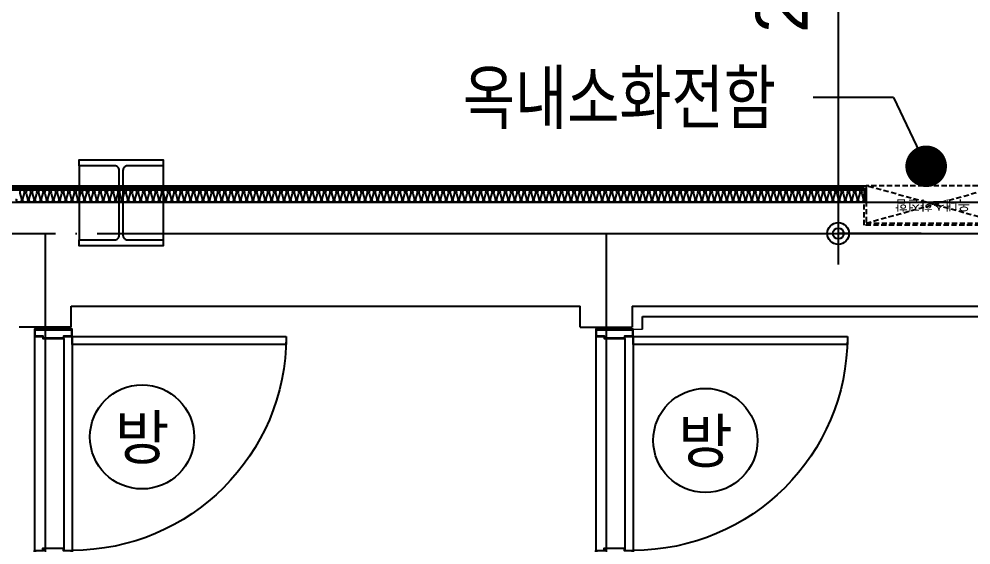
# Model space of a CAD drawing. Header units: millimetres. Extents: x 0 to 1390178, y 0 to 110113.
# Drawn here: x 455337 to 459916, y 36852 to 39383 of the extents above; entities that cross this region are included whole.
import ezdxf
from ezdxf.enums import TextEntityAlignment as Align
from ezdxf.xclip import XClip

# ---------------------------------------------------------------- set-up
doc = ezdxf.new("R2010")
doc.units = ezdxf.units.MM
doc.header["$LTSCALE"] = 100
doc.header["$XCLIPFRAME"] = 0
doc.linetypes.add('X - 평면도$0$CEN', pattern=[62, 60, -1, 0, -1])
doc.linetypes.add('X - 평면도$0$HIDDEN', pattern=[0.375, 0.25, -0.125])
doc.layers.get('DEFPOINTS').update_dxf_attribs({"color": 145})
for name, color, linetype in [('AA-XXXX-TEXT', 3, 'Continuous'), ('DIM', 7, 'Continuous'), ('SYM', 7, 'Continuous'), ('TEXT1', 7, 'Continuous'), ('X - 평면도$0$A-FIN', 8, 'Continuous'), ('X - 평면도$0$A-INS', 9, 'Continuous'), ('X - 평면도$0$AA-WAXM-CONC', 2, 'Continuous'), ('X - 평면도$0$AA-XXXX-CNTL', 1, 'X - 평면도$0$CEN'), ('X - 평면도$0$SO-HBBOX', 7, 'X - 평면도$0$HIDDEN')]:
    doc.layers.add(name, color=color, linetype=linetype)
doc.layers.add('X - 평면도$0$A-door', color=4, linetype='Continuous', lineweight=25)
doc.layers.add('X - 평면도$0$LAD-OUTLINE', color=7, linetype='Continuous', lineweight=20)
for name, color, linetype, plot in [('X - 평면도$0$A-GUIDE TEXT', 67, 'Continuous', False), ('X - 평면도$0$AA-XXXX-H', 195, 'Continuous', False), ('X - 평면도$0$DEFPOINT', 163, 'Continuous', False)]:
    doc.layers.add(name, color=color, linetype=linetype, plot=plot)
doc.styles.add('HAUD01', font='Dotum.ttf')
doc.styles.add('X - 평면도$0$HAUD01', font='Dotum.ttf')
doc.dimstyles.new('HAUD-80', dxfattribs={"dimscale": 100, "dimtxt": 2.5, "dimasz": 0.5, "dimexe": 0, "dimexo": 1.5, "dimgap": 1, "dimtad": 1, "dimdec": 0, "dimdsep": 46, "dimlunit": 6, "dimtxsty": 'HAUD01', "dimblk": 'Z_DOT', "dimcen": 2.5, "dimdle": 1.5, "dimclrd": 7, "dimclre": 7, "dimclrt": 4, "dimadec": 0, "dimazin": 0, "dimtfac": 1, "dimtdec": 0, "dimtix": 1, "dimtmove": 2, "dimatfit": 3, "dimfxl": 1, "dimtvp": 1, "dimtolj": 1, "dimtzin": 0, "dimarcsym": 0})

# ---------------------------------------------------------------- blocks, each defined once
blk = doc.blocks.new('dr_갑')
at = {"layer": 'TEXT1'}
blk.add_circle((0, 0), 400, dxfattribs=at)
at = {"layer": 'TEXT1', "style": 'HAUD01'}
blk.add_text('방', height=335.3, dxfattribs=at).set_placement((0, 0), align=Align.MIDDLE)
blk = doc.blocks.new('X - 평면도$0$A$Cb11c32c7')
at = {"layer": 'X - 평면도$0$AA-XXXX-H'}
blk.add_lwpolyline([(-9, 153.7, 0.414214), (-31, 175.7), (-202.5, 175.7), (-202.5, 204.7), (202.5, 204.7), (202.5, 175.7), (31, 175.7, 0.414214), (9, 153.7), (9, -159.3, 0.414214), (31, -181.3), (202.5, -181.3), (202.5, -209.3), (-202.5, -209.3), (-202.5, -181.3), (-31, -181.3, 0.414214), (-9, -159.3)], format="xyb", close=True, dxfattribs=at)
at = {"layer": 'X - 평면도$0$DEFPOINT', "color": 195}
for p, q in [((-202.5, 175.7), (-202.5, -181.3)), ((202.5, 175.7), (202.5, -181.3))]:
    blk.add_line(p, q, dxfattribs=at)
blk = doc.blocks.new('X - 평면도$0$A$C3919c76b')
blk.add_blockref('X - 평면도$0$A$Cb11c32c7', (-70922, 54393.1))
blk = doc.blocks.new('X - 평면도$0$1F PL')
at = {"layer": 'X - 평면도$0$A-FIN'}
for p, q in [((-25052.2, 20640.9), (-22252.2, 20640.9)), ((-25052.2, 20580.9), (-25052.2, 20640.9))]:
    blk.add_line(p, q, dxfattribs=at)
at = {"layer": 'X - 평면도$0$AA-WAXM-CONC'}
for p, q in [((-34027.2, 21190.9), (-19027.2, 21190.9)), ((-27802.2, 20590.9), (-27802.2, 20690.9)), ((-27802.2, 20690.9), (-25352.2, 20690.9)), ((-25352.2, 20590.9), (-25352.2, 20690.9)), ((-25102.2, 20690.9), (-22202.2, 20690.9)), ((-25102.2, 20690.9), (-25102.2, 20590.9)), ((-27802.2, 20590.9), (-28052.2, 20590.9)), ((-25352.2, 20590.9), (-25102.2, 20590.9))]:
    blk.add_line(p, q, dxfattribs=at)
at = {"layer": 'X - 평면도$0$AA-XXXX-CNTL'}
for p, q in [((-33877.2, 21040.9), (-19177.2, 21040.9)), ((-27927.2, 21040.9), (-27927.2, 14740.9)), ((-25227.2, 21040.9), (-25227.2, 14740.9))]:
    blk.add_line(p, q, dxfattribs=at)
blk = doc.blocks.new('X - 평면도$0$D1100')
at = {"layer": 'X - 평면도$0$A-door', "color": 9}
for p, q in [((0, -5), (0, -1035)), ((40, -15), (40, -1025)), ((180, -5), (180, -1035))]:
    blk.add_line(p, q, dxfattribs=at)
at = {"layer": 'X - 평면도$0$A-door'}
for points in [[(30, 28.4), (1.6, 28.4), (1.6, -3.4), (41.6, -3.4), (41.6, -13.4), (138.4, -13.4), (138.4, -3.4), (178.4, -3.4), (178.4, 28.4), (150, 28.4), (150, 30), (180, 30), (180, -5), (140, -5), (140, -15), (40, -15), (40, -5), (0, -5), (0, 30), (30, 30)], [(-1030, -5), (-1030, -45), (0, -45), (0, -5)], [(30, -1068.4), (1.6, -1068.4), (1.6, -1036.6), (41.6, -1036.6), (41.6, -1026.6), (138.4, -1026.6), (138.4, -1036.6), (178.4, -1036.6), (178.4, -1068.4), (150, -1068.4), (150, -1070), (180, -1070), (180, -1035), (140, -1035), (140, -1025), (40, -1025), (40, -1035), (0, -1035), (0, -1070), (30, -1070)]]:
    blk.add_lwpolyline(points, close=True, dxfattribs=at)
at = {"layer": 'X - 평면도$0$A-door', "color": 8}
for points in [[(1.6, -3.4), (1.6, 28.4), (178.4, 28.4), (178.4, -3.4), (176.8, -3.4), (176.8, 26.8), (3.2, 26.8), (3.2, -3.4)], [(1.6, -1036.6), (1.6, -1068.4), (178.4, -1068.4), (178.4, -1036.6), (176.8, -1036.6), (176.8, -1066.8), (3.2, -1066.8), (3.2, -1036.6)]]:
    blk.add_lwpolyline(points, close=True, dxfattribs=at)
at = {"layer": 'X - 평면도$0$A-door', "color": 1}
blk.add_arc((0, -5), 1030, 180, 270, dxfattribs=at)
at = {"layer": 'X - 평면도$0$A-GUIDE TEXT'}
for p, q in [((175, 40), (5, 40)), ((175, -1080), (5, -1080))]:
    blk.add_line(p, q, dxfattribs=at)
blk = doc.blocks.new('X - 평면도$0$A$C9e23f086')
at = {"layer": 'X - 평면도$0$SO-HBBOX', "linetype": 'X - 평면도$0$HIDDEN'}
for p, q in [((-325, 90), (325, -90)), ((325, 90), (-325, -90))]:
    blk.add_line(p, q, dxfattribs=at)
blk.add_lwpolyline([(325, 90), (-325, 90), (-325, -90), (325, -90)], close=True, dxfattribs=at)
at = {"layer": 'X - 평면도$0$DEFPOINT', "style": 'X - 평면도$0$HAUD01'}
blk.add_text('옥내소화전함', height=48, dxfattribs=at).set_placement((5.2, 4.6), align=Align.MIDDLE_CENTER)
blk = doc.blocks.new('X - 평면도$0$A$C440da92f')
at = {"layer": 'X - 평면도$0$AA-WAXM-CONC', "linetype": 'X - 평면도$0$HIDDEN'}
blk.add_lwpolyline([(10, -335), (-100, -335), (-100, 335), (10, 335)], dxfattribs=at)
at = {"rotation": 90}
blk.add_blockref('X - 평면도$0$A$C9e23f086', (0, 0), dxfattribs=at)
blk = doc.blocks.new('X - 평면도', base_point=(-475.4, -286.7))
at = {"layer": 'X - 평면도$0$A-FIN'}
for p, q in [((678532, 54473.1), (688662, 54473.1)), ((678542, 54463.1), (688652, 54463.1)), ((688652, 54463.1), (688652, 54393.1)), ((688662, 54473.1), (688662, 54393.1))]:
    blk.add_line(p, q, dxfattribs=at)
at = {"layer": 'X - 평면도$0$A-INS'}
blk.add_line((678552, 54453.1), (688652, 54453.1), dxfattribs=at)
blk.add_lwpolyline([(688652, 54453.1, 0.524856), (688640.8, 54436.8), (688648.2, 54409.4, -1.449198), (688625.8, 54409.4), (688633.2, 54436.8, 0.524856), (688622, 54453.1, 0.524856), (688610.8, 54436.8), (688618.2, 54409.4, -1.449198), (688595.8, 54409.4), (688603.2, 54436.8, 0.524856), (688592, 54453.1, 0.524856), (688580.8, 54436.8), (688588.2, 54409.4, -1.449198), (688565.8, 54409.4), (688573.2, 54436.8, 0.524856), (688562, 54453.1, 0.524856), (688550.8, 54436.8), (688558.2, 54409.4, -1.449198), (688535.8, 54409.4), (688543.2, 54436.8, 0.524856), (688532, 54453.1, 0.524856), (688520.8, 54436.8), (688528.2, 54409.4, -1.449198), (688505.8, 54409.4), (688513.2, 54436.8, 0.524856), (688502, 54453.1, 0.524856), (688490.8, 54436.8), (688498.2, 54409.4, -1.449198), (688475.8, 54409.4), (688483.2, 54436.8, 0.524856), (688472, 54453.1, 0.524856), (688460.8, 54436.8), (688468.2, 54409.4, -1.449198), (688445.8, 54409.4), (688453.2, 54436.8, 0.524856), (688442, 54453.1, 0.524856), (688430.8, 54436.8), (688438.2, 54409.4, -1.449198), (688415.8, 54409.4), (688423.2, 54436.8, 0.524856), (688412, 54453.1, 0.524856), (688400.8, 54436.8), (688408.2, 54409.4, -1.449198), (688385.8, 54409.4), (688393.2, 54436.8, 0.524856), (688382, 54453.1, 0.524856), (688370.8, 54436.8), (688378.2, 54409.4, -1.449198), (688355.8, 54409.4), (688363.2, 54436.8, 0.524856), (688352, 54453.1, 0.524856), (688340.8, 54436.8), (688348.2, 54409.4, -1.449198), (688325.8, 54409.4), (688333.2, 54436.8, 0.524856), (688322, 54453.1, 0.524856), (688310.8, 54436.8), (688318.2, 54409.4, -1.449198), (688295.8, 54409.4), (688303.2, 54436.8, 0.524856), (688292, 54453.1, 0.524856), (688280.8, 54436.8), (688288.2, 54409.4, -1.449198), (688265.8, 54409.4), (688273.2, 54436.8, 0.524856), (688262, 54453.1, 0.524856), (688250.8, 54436.8), (688258.2, 54409.4, -1.449198), (688235.8, 54409.4), (688243.2, 54436.8, 0.524856), (688232, 54453.1, 0.524856), (688220.8, 54436.8), (688228.2, 54409.4, -1.449198), (688205.8, 54409.4), (688213.2, 54436.8, 0.524856), (688202, 54453.1, 0.524856), (688190.8, 54436.8), (688198.2, 54409.4, -1.449198), (688175.8, 54409.4), (688183.2, 54436.8, 0.524856), (688172, 54453.1, 0.524856), (688160.8, 54436.8), (688168.2, 54409.4, -1.449198), (688145.8, 54409.4), (688153.2, 54436.8, 0.524856), (688142, 54453.1, 0.524856), (688130.8, 54436.8), (688138.2, 54409.4, -1.449198), (688115.8, 54409.4), (688123.2, 54436.8, 0.524856), (688112, 54453.1, 0.524856), (688100.8, 54436.8), (688108.2, 54409.4, -1.449198), (688085.8, 54409.4), (688093.2, 54436.8, 0.524856), (688082, 54453.1, 0.524856), (688070.8, 54436.8), (688078.2, 54409.4, -1.449198), (688055.8, 54409.4), (688063.2, 54436.8, 0.524856), (688052, 54453.1, 0.524856), (688040.8, 54436.8), (688048.2, 54409.4, -1.449198), (688025.8, 54409.4), (688033.2, 54436.8, 0.524856), (688022, 54453.1, 0.524856), (688010.8, 54436.8), (688018.2, 54409.4, -1.449198), (687995.8, 54409.4), (688003.2, 54436.8, 0.524856), (687992, 54453.1, 0.524856), (687980.8, 54436.8), (687988.2, 54409.4, -1.449198), (687965.8, 54409.4), (687973.2, 54436.8, 0.524856), (687962, 54453.1, 0.524856), (687950.8, 54436.8), (687958.2, 54409.4, -1.449198), (687935.8, 54409.4), (687943.2, 54436.8, 0.524856), (687932, 54453.1, 0.524856), (687920.8, 54436.8), (687928.2, 54409.4, -1.449198), (687905.8, 54409.4), (687913.2, 54436.8, 0.524856), (687902, 54453.1, 0.524856), (687890.8, 54436.8), (687898.2, 54409.4, -1.449198), (687875.8, 54409.4), (687883.2, 54436.8, 0.524856), (687872, 54453.1, 0.524856), (687860.8, 54436.8), (687868.2, 54409.4, -1.449198), (687845.8, 54409.4), (687853.2, 54436.8, 0.524856), (687842, 54453.1, 0.524856), (687830.8, 54436.8), (687838.2, 54409.4, -1.449198), (687815.8, 54409.4), (687823.2, 54436.8, 0.524856), (687812, 54453.1, 0.524856), (687800.8, 54436.8), (687808.2, 54409.4, -1.449198), (687785.8, 54409.4), (687793.2, 54436.8, 0.524856), (687782, 54453.1, 0.524856), (687770.8, 54436.8), (687778.2, 54409.4, -1.449198), (687755.8, 54409.4), (687763.2, 54436.8, 0.524856), (687752, 54453.1, 0.524856), (687740.8, 54436.8), (687748.2, 54409.4, -1.449198), (687725.8, 54409.4), (687733.2, 54436.8, 0.524856), (687722, 54453.1, 0.524856), (687710.8, 54436.8), (687718.2, 54409.4, -1.449198), (687695.8, 54409.4), (687703.2, 54436.8, 0.524856), (687692, 54453.1, 0.524856), (687680.8, 54436.8), (687688.2, 54409.4, -1.449198), (687665.8, 54409.4), (687673.2, 54436.8, 0.524856), (687662, 54453.1, 0.524856), (687650.8, 54436.8), (687658.2, 54409.4, -1.449198), (687635.8, 54409.4), (687643.2, 54436.8, 0.524856), (687632, 54453.1, 0.524856), (687620.8, 54436.8), (687628.2, 54409.4, -1.449198), (687605.8, 54409.4), (687613.2, 54436.8, 0.524856), (687602, 54453.1, 0.524856), (687590.8, 54436.8), (687598.2, 54409.4, -1.449198), (687575.8, 54409.4), (687583.2, 54436.8, 0.524856), (687572, 54453.1, 0.524856), (687560.8, 54436.8), (687568.2, 54409.4, -1.449198), (687545.8, 54409.4), (687553.2, 54436.8, 0.524856), (687542, 54453.1, 0.524856), (687530.8, 54436.8), (687538.2, 54409.4, -1.449198), (687515.8, 54409.4), (687523.2, 54436.8, 0.524856), (687512, 54453.1, 0.524856), (687500.8, 54436.8), (687508.2, 54409.4, -1.449198), (687485.8, 54409.4), (687493.2, 54436.8, 0.524856), (687482, 54453.1, 0.524856), (687470.8, 54436.8), (687478.2, 54409.4, -1.449198), (687455.8, 54409.4), (687463.2, 54436.8, 0.524856), (687452, 54453.1, 0.524856), (687440.8, 54436.8), (687448.2, 54409.4, -1.449198), (687425.8, 54409.4), (687433.2, 54436.8, 0.524856), (687422, 54453.1, 0.524856), (687410.8, 54436.8), (687418.2, 54409.4, -1.449198), (687395.8, 54409.4), (687403.2, 54436.8, 0.524856), (687392, 54453.1, 0.524856), (687380.8, 54436.8), (687388.2, 54409.4, -1.449198), (687365.8, 54409.4), (687373.2, 54436.8, 0.524856), (687362, 54453.1, 0.524856), (687350.8, 54436.8), (687358.2, 54409.4, -1.449198), (687335.8, 54409.4), (687343.2, 54436.8, 0.524856), (687332, 54453.1, 0.524856), (687320.8, 54436.8), (687328.2, 54409.4, -1.449198), (687305.8, 54409.4), (687313.2, 54436.8, 0.524856), (687302, 54453.1, 0.524856), (687290.8, 54436.8), (687298.2, 54409.4, -1.449198), (687275.8, 54409.4), (687283.2, 54436.8, 0.524856), (687272, 54453.1, 0.524856), (687260.8, 54436.8), (687268.2, 54409.4, -1.449198), (687245.8, 54409.4), (687253.2, 54436.8, 0.524856), (687242, 54453.1, 0.524856), (687230.8, 54436.8), (687238.2, 54409.4, -1.449198), (687215.8, 54409.4), (687223.2, 54436.8, 0.524856), (687212, 54453.1, 0.524856), (687200.8, 54436.8), (687208.2, 54409.4, -1.449198), (687185.8, 54409.4), (687193.2, 54436.8, 0.524856), (687182, 54453.1, 0.524856), (687170.8, 54436.8), (687178.2, 54409.4, -1.449198), (687155.8, 54409.4), (687163.2, 54436.8, 0.524856), (687152, 54453.1, 0.524856), (687140.8, 54436.8), (687148.2, 54409.4, -1.449198), (687125.8, 54409.4), (687133.2, 54436.8, 0.524856), (687122, 54453.1, 0.524856), (687110.8, 54436.8), (687118.2, 54409.4, -1.449198), (687095.8, 54409.4), (687103.2, 54436.8, 0.524856), (687092, 54453.1, 0.524856), (687080.8, 54436.8), (687088.2, 54409.4, -1.449198), (687065.8, 54409.4), (687073.2, 54436.8, 0.524856), (687062, 54453.1, 0.524856), (687050.8, 54436.8), (687058.2, 54409.4, -1.449198), (687035.8, 54409.4), (687043.2, 54436.8, 0.524856), (687032, 54453.1, 0.524856), (687020.8, 54436.8), (687028.2, 54409.4, -1.449198), (687005.8, 54409.4), (687013.2, 54436.8, 0.524856), (687002, 54453.1, 0.524856), (686990.8, 54436.8), (686998.2, 54409.4, -1.449198), (686975.8, 54409.4), (686983.2, 54436.8, 0.524856), (686972, 54453.1, 0.524856), (686960.8, 54436.8), (686968.2, 54409.4, -1.449198), (686945.8, 54409.4), (686953.2, 54436.8, 0.524856), (686942, 54453.1, 0.524856), (686930.8, 54436.8), (686938.2, 54409.4, -1.449198), (686915.8, 54409.4), (686923.2, 54436.8, 0.524856), (686912, 54453.1, 0.524856), (686900.8, 54436.8), (686908.2, 54409.4, -1.449198), (686885.8, 54409.4), (686893.2, 54436.8, 0.524856), (686882, 54453.1, 0.524856), (686870.8, 54436.8), (686878.2, 54409.4, -1.449198), (686855.8, 54409.4), (686863.2, 54436.8, 0.524856), (686852, 54453.1, 0.524856), (686840.8, 54436.8), (686848.2, 54409.4, -1.449198), (686825.8, 54409.4), (686833.2, 54436.8, 0.524856), (686822, 54453.1, 0.524856), (686810.8, 54436.8), (686818.2, 54409.4, -1.449198), (686795.8, 54409.4), (686803.2, 54436.8, 0.524856), (686792, 54453.1, 0.524856), (686780.8, 54436.8), (686788.2, 54409.4, -1.449198), (686765.8, 54409.4), (686773.2, 54436.8, 0.524856), (686762, 54453.1, 0.524856), (686750.8, 54436.8), (686758.2, 54409.4, -1.449198), (686735.8, 54409.4), (686743.2, 54436.8, 0.524856), (686732, 54453.1, 0.524856), (686720.8, 54436.8), (686728.2, 54409.4, -1.449198), (686705.8, 54409.4), (686713.2, 54436.8, 0.524856), (686702, 54453.1, 0.524856), (686690.8, 54436.8), (686698.2, 54409.4, -1.449198), (686675.8, 54409.4), (686683.2, 54436.8, 0.524856), (686672, 54453.1, 0.524856), (686660.8, 54436.8), (686668.2, 54409.4, -1.449198), (686645.8, 54409.4), (686653.2, 54436.8, 0.524856), (686642, 54453.1, 0.524856), (686630.8, 54436.8), (686638.2, 54409.4, -1.449198), (686615.8, 54409.4), (686623.2, 54436.8, 0.524856), (686612, 54453.1, 0.524856), (686600.8, 54436.8), (686608.2, 54409.4, -1.449198), (686585.8, 54409.4), (686593.2, 54436.8, 0.524856), (686582, 54453.1, 0.524856), (686570.8, 54436.8), (686578.2, 54409.4, -1.449198), (686555.8, 54409.4), (686563.2, 54436.8, 0.524856), (686552, 54453.1, 0.524856), (686540.8, 54436.8), (686548.2, 54409.4, -1.449198), (686525.8, 54409.4), (686533.2, 54436.8, 0.524856), (686522, 54453.1, 0.524856), (686510.8, 54436.8), (686518.2, 54409.4, -1.449198), (686495.8, 54409.4), (686503.2, 54436.8, 0.524856), (686492, 54453.1, 0.524856), (686480.8, 54436.8), (686488.2, 54409.4, -1.449198), (686465.8, 54409.4), (686473.2, 54436.8, 0.524856), (686462, 54453.1, 0.524856), (686450.8, 54436.8), (686458.2, 54409.4, -1.449198), (686435.8, 54409.4), (686443.2, 54436.8, 0.524856), (686432, 54453.1, 0.524856), (686420.8, 54436.8), (686428.2, 54409.4, -1.449198), (686405.8, 54409.4), (686413.2, 54436.8, 0.524856), (686402, 54453.1, 0.524856), (686390.8, 54436.8), (686398.2, 54409.4, -1.449198), (686375.8, 54409.4), (686383.2, 54436.8, 0.524856), (686372, 54453.1, 0.524856), (686360.8, 54436.8), (686368.2, 54409.4, -1.449198), (686345.8, 54409.4), (686353.2, 54436.8, 0.524856), (686342, 54453.1, 0.524856), (686330.8, 54436.8), (686338.2, 54409.4, -1.449198), (686315.8, 54409.4), (686323.2, 54436.8, 0.524856), (686312, 54453.1, 0.524856), (686300.8, 54436.8), (686308.2, 54409.4, -1.449198), (686285.8, 54409.4), (686293.2, 54436.8, 0.524856), (686282, 54453.1, 0.524856), (686270.8, 54436.8), (686278.2, 54409.4, -1.449198), (686255.8, 54409.4), (686263.2, 54436.8, 0.524856), (686252, 54453.1, 0.524856), (686240.8, 54436.8), (686248.2, 54409.4, -1.449198), (686225.8, 54409.4), (686233.2, 54436.8, 0.524856), (686222, 54453.1, 0.524856), (686210.8, 54436.8), (686218.2, 54409.4, -1.449198), (686195.8, 54409.4), (686203.2, 54436.8, 0.524856), (686192, 54453.1, 0.524856), (686180.8, 54436.8), (686188.2, 54409.4, -1.449198), (686165.8, 54409.4), (686173.2, 54436.8, 0.524856), (686162, 54453.1, 0.524856), (686150.8, 54436.8), (686158.2, 54409.4, -1.449198), (686135.8, 54409.4), (686143.2, 54436.8, 0.524856), (686132, 54453.1, 0.524856), (686120.8, 54436.8), (686128.2, 54409.4, -1.449198), (686105.8, 54409.4), (686113.2, 54436.8, 0.524856), (686102, 54453.1, 0.524856), (686090.8, 54436.8), (686098.2, 54409.4, -1.449198), (686075.8, 54409.4), (686083.2, 54436.8, 0.524856), (686072, 54453.1, 0.524856), (686060.8, 54436.8), (686068.2, 54409.4, -1.449198), (686045.8, 54409.4), (686053.2, 54436.8, 0.524856), (686042, 54453.1, 0.524856), (686030.8, 54436.8), (686038.2, 54409.4, -1.449198), (686015.8, 54409.4), (686023.2, 54436.8, 0.524856), (686012, 54453.1, 0.524856), (686000.8, 54436.8), (686008.2, 54409.4, -1.449198), (685985.8, 54409.4), (685993.2, 54436.8, 0.524856), (685982, 54453.1, 0.524856), (685970.8, 54436.8), (685978.2, 54409.4, -1.449198), (685955.8, 54409.4), (685963.2, 54436.8, 0.524856), (685952, 54453.1, 0.524856), (685940.8, 54436.8), (685948.2, 54409.4, -1.449198), (685925.8, 54409.4), (685933.2, 54436.8, 0.524856), (685922, 54453.1, 0.524856), (685910.8, 54436.8), (685918.2, 54409.4, -1.449198), (685895.8, 54409.4), (685903.2, 54436.8, 0.524856), (685892, 54453.1, 0.524856), (685880.8, 54436.8), (685888.2, 54409.4, -1.449198), (685865.8, 54409.4), (685873.2, 54436.8, 0.524856), (685862, 54453.1, 0.524856), (685850.8, 54436.8), (685858.2, 54409.4, -1.449198), (685835.8, 54409.4), (685843.2, 54436.8, 0.524856), (685832, 54453.1, 0.524856), (685820.8, 54436.8), (685828.2, 54409.4, -1.449198), (685805.8, 54409.4), (685813.2, 54436.8, 0.524856), (685802, 54453.1, 0.524856), (685790.8, 54436.8), (685798.2, 54409.4, -1.449198), (685775.8, 54409.4), (685783.2, 54436.8, 0.524856), (685772, 54453.1, 0.524856), (685760.8, 54436.8), (685768.2, 54409.4, -1.449198), (685745.8, 54409.4), (685753.2, 54436.8, 0.524856), (685742, 54453.1, 0.524856), (685730.8, 54436.8), (685738.2, 54409.4, -1.449198), (685715.8, 54409.4), (685723.2, 54436.8, 0.524856), (685712, 54453.1, 0.524856), (685700.8, 54436.8), (685708.2, 54409.4, -1.449198), (685685.8, 54409.4), (685693.2, 54436.8, 0.524856), (685682, 54453.1, 0.524856), (685670.8, 54436.8), (685678.2, 54409.4, -1.449198), (685655.8, 54409.4), (685663.2, 54436.8, 0.524856), (685652, 54453.1, 0.524856), (685640.8, 54436.8), (685648.2, 54409.4, -1.449198), (685625.8, 54409.4), (685633.2, 54436.8, 0.524856), (685622, 54453.1, 0.524856), (685610.8, 54436.8), (685618.2, 54409.4, -1.449198), (685595.8, 54409.4), (685603.2, 54436.8, 0.524856), (685592, 54453.1, 0.524856), (685580.8, 54436.8), (685588.2, 54409.4, -1.449198), (685565.8, 54409.4), (685573.2, 54436.8, 0.524856), (685562, 54453.1, 0.524856), (685550.8, 54436.8), (685558.2, 54409.4, -1.449198), (685535.8, 54409.4), (685543.2, 54436.8, 0.524856), (685532, 54453.1, 0.524856), (685520.8, 54436.8), (685528.2, 54409.4, -1.449198), (685505.8, 54409.4), (685513.2, 54436.8, 0.524856), (685502, 54453.1, 0.524856), (685490.8, 54436.8), (685498.2, 54409.4, -1.449198), (685475.8, 54409.4), (685483.2, 54436.8, 0.524856), (685472, 54453.1, 0.524856), (685460.8, 54436.8), (685468.2, 54409.4, -1.449198), (685445.8, 54409.4), (685453.2, 54436.8, 0.524856), (685442, 54453.1, 0.524856), (685430.8, 54436.8), (685438.2, 54409.4, -1.449198), (685415.8, 54409.4), (685423.2, 54436.8, 0.524856), (685412, 54453.1, 0.524856), (685400.8, 54436.8), (685408.2, 54409.4, -1.449198), (685385.8, 54409.4), (685393.2, 54436.8, 0.524856), (685382, 54453.1, 0.524856), (685370.8, 54436.8), (685378.2, 54409.4, -1.449198), (685355.8, 54409.4), (685363.2, 54436.8, 0.524856), (685352, 54453.1, 0.524856), (685340.8, 54436.8), (685348.2, 54409.4, -1.449198), (685325.8, 54409.4), (685333.2, 54436.8, 0.524856), (685322, 54453.1, 0.524856), (685310.8, 54436.8), (685318.2, 54409.4, -1.449198), (685295.8, 54409.4), (685303.2, 54436.8, 0.524856), (685292, 54453.1, 0.524856), (685280.8, 54436.8), (685288.2, 54409.4, -1.449198), (685265.8, 54409.4), (685273.2, 54436.8, 0.524856), (685262, 54453.1, 0.524856), (685250.8, 54436.8), (685258.2, 54409.4, -1.449198), (685235.8, 54409.4), (685243.2, 54436.8, 0.524856), (685232, 54453.1, 0.524856), (685220.8, 54436.8), (685228.2, 54409.4, -1.449198), (685205.8, 54409.4), (685213.2, 54436.8, 0.524856), (685202, 54453.1, 0.524856), (685190.8, 54436.8), (685198.2, 54409.4, -1.449198), (685175.8, 54409.4), (685183.2, 54436.8, 0.524856), (685172, 54453.1, 0.524856), (685160.8, 54436.8), (685168.2, 54409.4, -1.449198), (685145.8, 54409.4), (685153.2, 54436.8, 0.524856), (685142, 54453.1, 0.524856), (685130.8, 54436.8), (685138.2, 54409.4, -1.449198), (685115.8, 54409.4), (685123.2, 54436.8, 0.524856), (685112, 54453.1, 0.524856), (685100.8, 54436.8), (685108.2, 54409.4, -1.449198), (685085.8, 54409.4), (685093.2, 54436.8, 0.524856), (685082, 54453.1, 0.524856), (685070.8, 54436.8), (685078.2, 54409.4, -1.449198), (685055.8, 54409.4), (685063.2, 54436.8, 0.524856), (685052, 54453.1, 0.524856), (685040.8, 54436.8), (685048.2, 54409.4, -1.449198), (685025.8, 54409.4), (685033.2, 54436.8, 0.524856), (685022, 54453.1, 0.524856), (685010.8, 54436.8), (685018.2, 54409.4, -1.449198), (684995.8, 54409.4), (685003.2, 54436.8, 0.524856), (684992, 54453.1, 0.524856), (684980.8, 54436.8), (684988.2, 54409.4, -1.449198), (684965.8, 54409.4), (684973.2, 54436.8, 0.524856), (684962, 54453.1, 0.524856), (684950.8, 54436.8), (684958.2, 54409.4, -1.449198), (684935.8, 54409.4), (684943.2, 54436.8, 0.524856), (684932, 54453.1, 0.524856), (684920.8, 54436.8), (684928.2, 54409.4, -1.449198), (684905.8, 54409.4), (684913.2, 54436.8, 0.524856), (684902, 54453.1, 0.524856), (684890.8, 54436.8), (684898.2, 54409.4, -1.449198), (684875.8, 54409.4), (684883.2, 54436.8, 0.524856), (684872, 54453.1, 0.524856), (684860.8, 54436.8), (684868.2, 54409.4, -1.449198), (684845.8, 54409.4), (684853.2, 54436.8, 0.524856), (684842, 54453.1, 0.524856), (684830.8, 54436.8), (684838.2, 54409.4, -1.449198), (684815.8, 54409.4), (684823.2, 54436.8, 0.524856), (684812, 54453.1, 0.524856), (684800.8, 54436.8), (684808.2, 54409.4, -1.449198), (684785.8, 54409.4), (684793.2, 54436.8, 0.524856), (684782, 54453.1, 0.524856), (684770.8, 54436.8), (684778.2, 54409.4, -1.449198), (684755.8, 54409.4), (684763.2, 54436.8, 0.524856), (684752, 54453.1, 0.524856), (684740.8, 54436.8), (684748.2, 54409.4, -1.449198), (684725.8, 54409.4), (684733.2, 54436.8, 0.524856), (684722, 54453.1, 0.524856), (684710.8, 54436.8), (684718.2, 54409.4, -1.449198), (684695.8, 54409.4), (684703.2, 54436.8, 0.524856), (684692, 54453.1, 0.524856), (684680.8, 54436.8), (684688.2, 54409.4, -1.449198), (684665.8, 54409.4), (684673.2, 54436.8, 0.524856), (684662, 54453.1, 0.524856), (684650.8, 54436.8), (684658.2, 54409.4, -1.449198), (684635.8, 54409.4), (684643.2, 54436.8, 0.524856), (684632, 54453.1, 0.524856), (684620.8, 54436.8), (684628.2, 54409.4, -1.449198), (684605.8, 54409.4), (684613.2, 54436.8, 0.524856), (684602, 54453.1, 0.524856), (684590.8, 54436.8), (684598.2, 54409.4, -1.449198), (684575.8, 54409.4)], format="xyb", dxfattribs=at)
at = {"layer": 'X - 평면도$0$LAD-OUTLINE'}
blk.add_line((687542, 53783.1, 15.7), (687587, 53783.1), dxfattribs=at)
for name, p in [('X - 평면도$0$1F PL', (712639.2, 33202.2)), ('X - 평면도$0$A$C3919c76b', (756000, 0))]:
    blk.add_blockref(name, p)
at = {"rotation": 89.99999999999999}
blk.add_blockref('X - 평면도$0$A$C440da92f', (688987, 54383.1), dxfattribs=at)
at = {"xscale": -1}
for p in [(684842, 53753.1, 15.7), (687542, 53753.1, 15.7)]:
    blk.add_blockref('X - 평면도$0$D1100', p, dxfattribs=at)
blk = doc.blocks.new('Z_DOT')
at = {"layer": 'DIM', "color": 0}
for p, q in [((0, -3), (0, 3)), ((-3, 0), (3, 0))]:
    blk.add_line(p, q, dxfattribs=at)
for radius in [1.05, 0.525]:
    blk.add_circle((0, 0), radius, dxfattribs=at)
blk = doc.blocks.new('*D484')
at = {"layer": 'DEFPOINTS', "color": 0, "transparency": 16777216}
for p in [(459826.6, 41100.7), (459277.9, 38350.7), (459826.6, 38350.7)]:
    blk.add_point(p, dxfattribs=at)
at = {"layer": 'DIM', "color": 7, "lineweight": -2, "transparency": 16777216}
for p, q in [((459676.6, 41100.7), (459277.9, 41100.7)), ((459277.9, 41050.7), (459277.9, 38400.7)), ((459676.6, 38350.7), (459277.9, 38350.7))]:
    blk.add_line(p, q, dxfattribs=at)
at = {"layer": 'DIM', "color": 7, "lineweight": -2, "transparency": 16777216, "xscale": 50, "yscale": 50, "zscale": 50}
for p, rotation in [((459277.9, 41100.7), 90), ((459277.9, 38350.7), 270)]:
    blk.add_blockref('Z_DOT', p, dxfattribs=dict(at, rotation=rotation))
at = {"layer": 'DIM', "color": 4, "transparency": 16777216, "insert": (459028.7, 39725.7), "char_height": 250, "attachment_point": 5, "rotation": 90, "style": 'HAUD01'}
blk.add_mtext('\\A1;2,750', dxfattribs=at)

msp = doc.modelspace()

# ---------------------------------------------------------------- block references
ref = msp.add_blockref('X - 평면도', (-229725.3, -16179.1))
XClip(ref).set_block_clipping_path([(649249.9173510048, 15892.4063044181), (733249.9173510048, 75292.406304418)])

# ---------------------------------------------------------------- next in the draw order: linework, layer by layer
at = {"layer": 'SYM'}
for q in [(459157.8, 39005.7), (459701, 38674.1)]:
    msp.add_line((459543, 39005.7), q, dxfattribs=at)
at = {"layer": 'SYM', "const_width": 99.9}
msp.add_lwpolyline([(459751, 38674.1, -1), (459650.9, 38674.1, -1)], format="xyb", close=True, dxfattribs=at)

# ---------------------------------------------------------------- next in the draw order: block references
at = {"xscale": 0.6262795275590645, "yscale": 0.6262795275590645, "zscale": 0.6262795275590645}
for p in [(455928.9, 37371.8), (458638.9, 37354.8)]:
    msp.add_blockref('dr_갑', p, dxfattribs=at)

# ---------------------------------------------------------------- next in the draw order: texts
at = {"layer": 'AA-XXXX-TEXT', "style": 'HAUD01', "width": 0.8}
msp.add_text('옥내소화전함', height=250, dxfattribs=at).set_placement((457472, 39005.7), align=Align.MIDDLE_LEFT)

# ---------------------------------------------------------------- next in the draw order: dimensions: what is measured, and where the dimension line sits
at = {"layer": 'DIM'}
dim = msp.add_linear_dim(base=(459277.9, 38350.7), p1=(459826.6, 41100.7), p2=(459826.6, 38350.7), angle=270, dimstyle='HAUD-80', override={"dimscale": 100}, dxfattribs=at)
dim.commit()
dim.dimension.update_dxf_attribs({"geometry": '*D484', "text_midpoint": (459028.7, 39725.7)})

doc.saveas('drawing.dxf')
